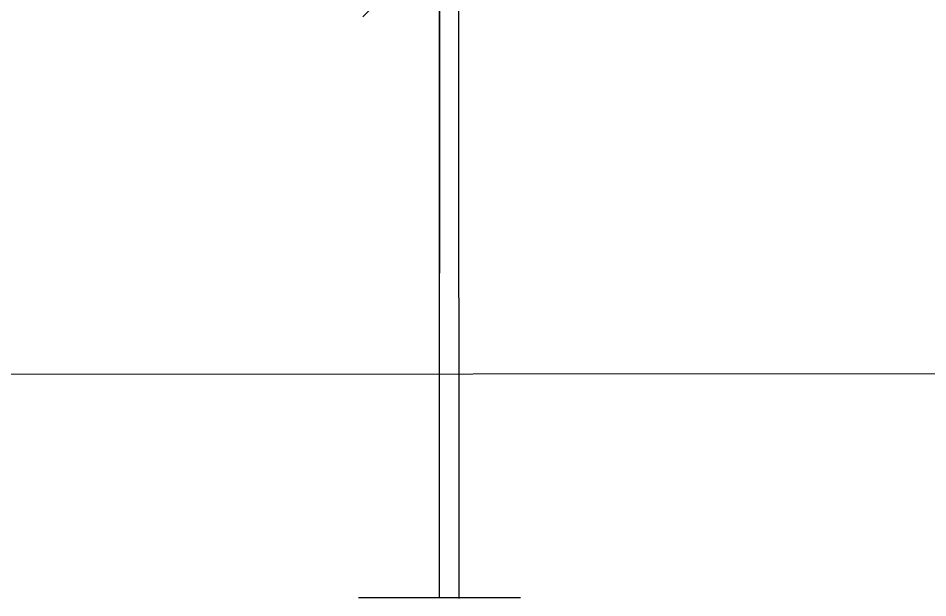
# Model space of a CAD drawing. Header units: millimetres. Extents: x 1401 to 56953, y -2645 to 12445.
# Drawn here: x 40759 to 40981.5, y 9245.5 to 9387.4 of the extents above; entities that cross this region are included whole.
import ezdxf

# ---------------------------------------------------------------- set-up
doc = ezdxf.new("R2010")
doc.units = ezdxf.units.MM
for name, color, linetype, lineweight in [('0-1', 7, 'Continuous', 9), ('A-ANNO-DIMS', 7, 'Continuous', 9), ('A-ANNO-DIMS-25', 7, 'Continuous', 9), ('A-WALL-PATT', 7, 'Continuous', 9), ('P-SANR-FIXT', 7, 'Continuous', 9), ('P-SANR-FIXT-IDEN', 7, 'Continuous', 9)]:
    doc.layers.add(name, color=color, linetype=linetype, lineweight=lineweight)
doc.styles.add('ISOCPEUR_2', font='isocpeur.ttf', dxfattribs={"width": 0.9, "height": 62.5})
doc.dimstyles.new('ISO-2_5_0_9К_БОЛЬШОЙ_1', dxfattribs={"dimscale": 304.8, "dimtxt": 62.248823, "dimasz": 0.123031, "dimexe": 0.098425, "dimexo": 0.246063, "dimgap": 0, "dimtad": 1, "dimdec": 0, "dimrnd": 10, "dimzin": 0, "dimdsep": 46, "dimtxsty": 'ISOCPEUR_2', "dimblk1": 'OBLIQUE', "dimblk2": 'OBLIQUE', "dimsah": 1, "dimcen": 0.09, "dimdle": 0.098425, "dimazin": 0, "dimtfac": 1, "dimtdec": 4, "dimtix": 1, "dimtmove": 0, "dimatfit": 3, "dimfxl": 1, "dimtvp": 1, "dimtolj": 1, "dimtzin": 0, "dimarcsym": 2})

# ---------------------------------------------------------------- blocks, each defined once
blk = doc.blocks.new('смеситель для раковины - Default-30615600-Развертка 01-1')
at = {"layer": '0-1'}
blk.add_line((11079.44, 9245.54), (11039.85, 9245.54), dxfattribs=at)
blk = doc.blocks.new('DIMBLOCK48-Развертка 01-1')
at = {"layer": 'A-ANNO-DIMS-25'}
for p, q in [((40562.66, 9175), (40562.66, 9436.45)), ((40862.1, 9325), (40862.1, 9436.45)), ((40562.66, 9406.45), (40862.1, 9406.45)), ((40562.66, 9406.45), (40562.66, 9175)), ((40862.1, 9406.45), (40862.1, 9325))]:
    blk.add_line(p, q, dxfattribs=at)
at = {"layer": 'A-ANNO-DIMS-25', "lineweight": 20}
for p, q in [((40562.66, 9406.45), (40581.41, 9425.2)), ((40862.1, 9406.45), (40880.85, 9425.2)), ((40562.66, 9406.45), (40543.91, 9387.7)), ((40862.1, 9406.45), (40843.35, 9387.7))]:
    blk.add_line(p, q, dxfattribs=at)
at = {"layer": 'A-ANNO-DIMS-25', "color": 0, "insert": (40653.12, 9488.11), "char_height": 62.5, "width": 142.2146, "attachment_point": 1, "line_spacing_factor": 1.149209, "style": 'ISOCPEUR_2'}
blk.add_mtext('300', dxfattribs=at)
blk = doc.blocks.new('_Oblique')
at = {"color": 0, "linetype": 'ByBlock', "lineweight": -2}
blk.add_line((-0.5, -0.5), (0.5, 0.5), dxfattribs=at)
blk = doc.blocks.new('DIMBLOCK49-Развертка 01-1')
at = {"layer": 'A-ANNO-DIMS-25'}
for p, q in [((40862.1, 9325), (40862.1, 9436.45)), ((41162.66, 9175), (41162.66, 9436.45)), ((40862.1, 9406.45), (41162.66, 9406.45)), ((40862.1, 9406.45), (40862.1, 9325)), ((41162.66, 9406.45), (41162.66, 9175))]:
    blk.add_line(p, q, dxfattribs=at)
at = {"layer": 'A-ANNO-DIMS-25', "lineweight": 20}
for p, q in [((40862.1, 9406.45), (40880.85, 9425.2)), ((41162.66, 9406.45), (41181.41, 9425.2)), ((40862.1, 9406.45), (40843.35, 9387.7)), ((41162.66, 9406.45), (41143.91, 9387.7))]:
    blk.add_line(p, q, dxfattribs=at)
at = {"layer": 'A-ANNO-DIMS-25', "color": 0, "insert": (40953.12, 9488.11), "char_height": 62.5, "width": 142.2146, "attachment_point": 1, "line_spacing_factor": 1.149209, "style": 'ISOCPEUR_2'}
blk.add_mtext('300', dxfattribs=at)

msp = doc.modelspace()

# ---------------------------------------------------------------- hatches: boundary and pattern name
at = {"layer": 'A-WALL-PATT'}
h = msp.add_hatch(dxfattribs=at)
h.set_pattern_fill('FP_18', color=256, style=0, pattern_type=2)
h.set_pattern_definition([(90.034, (41467.2, 8400.53), (-300, -0.18), []), (180.034, (41467.2, 8400.53), (0.18, -300), [])])
h.paths.add_polyline_path([(41131.4485, 8400), (41131.4699, 8400), (41131.4485, 8436.3899), (41254.4494, 8403.5092), (41254.4494, 10200), (40470.4495, 10200), (40470.4495, 8400.7726), (40601.9079, 8436.0794), (40601.9504, 8400), (41127.5141, 8400)])
h.paths.add_polyline_path([(40841.1702, 9193.661), (40841.3536, 9193.9386), (40841.4817, 9194.8787), (40841.715, 9195.0909), (40841.8927, 9195.3013), (40841.9094, 9195.708), (40842.5976, 9195.2073), (40842.959, 9195.4486), (40842.5976, 9196.0483), (40843.1442, 9196.1238), (40842.0171, 9198.9348), (40842.1114, 9207.1268), (40841.8745, 9207.1268), (40841.657, 9206.2284), (40841.4881, 9206.3267), (40841.3452, 9210.5426), (40841.0738, 9201.1557), (40840.9975, 9194.5834), (40841.1629, 9193.7001)])
h.paths.add_polyline_path([(40585.0086, 8500), (40562.6596, 8500), (40562.6596, 9100), (40839.165, 9100.0003), (40840.9386, 9190.6999), (40840.9507, 9191.142), (40840.9198, 9202.7357), (40841.5258, 9222.0086), (40842.2575, 9243.0556), (40841.969, 9242.1442), (40842.0861, 9244.8338), (40842.2991, 9245.0214), (40842.3021, 9245.5356), (40881.8935, 9245.2678), (40882.3454, 9230.7804), (40883.6755, 9182.3669), (40885.0311, 9100.0003), (41162.6596, 9100), (41162.6596, 8500), (40606.4495, 8500)])
h.paths.add_polyline_path([(40882.8092, 9183.5847), (40883.5397, 9187.3749), (40883.2828, 9186.2115), (40883.0121, 9184.7103)])
h.paths.add_polyline_path([(40882.9941, 9192.4467), (40883.404, 9193.6938), (40882.7383, 9209.2364), (40882.3036, 9208.3997), (40882.0122, 9204.7941), (40881.944, 9204.4899), (40881.8723, 9197.7366), (40881.6013, 9196.7209), (40882.0122, 9196.7209), (40881.8579, 9196.3903), (40882.1993, 9196.0727), (40882.2779, 9195.8002), (40882.5243, 9195.708), (40882.6704, 9195.1529), (40882.8605, 9194.8666), (40883.103, 9194.8666), (40883.0073, 9192.5887)])
h.paths.add_polyline_path([(40881.0518, 9196.1238), (40881.3107, 9196.5123), (40881.1874, 9196.3903), (40881.103, 9196.2244)])
h.paths.add_polyline_path([(40841.348, 9212.5134), (40841.8417, 9213.0268), (40841.3712, 9213.8711), (40841.3546, 9212.8977)])
h.paths.add_polyline_path([(40882.8425, 9212.5134), (40882.5497, 9213.2672), (40882.5467, 9212.9305), (40882.7774, 9212.5811)])
h.paths.add_polyline_path([(40882.4941, 9213.9027), (40882.8128, 9214.2488), (40882.5819, 9214.1847), (40882.4905, 9213.9701)])
h.paths.add_polyline_path([(40841.8013, 9214.5563), (40841.6296, 9214.7442), (40841.6987, 9214.5874)])
h.paths.add_polyline_path([(40841.8372, 9214.8485), (40841.6987, 9215.1516), (40841.3944, 9215.2244), (40841.413, 9214.9337), (40841.6987, 9214.8763)])
h.paths.add_polyline_path([(41060.5342, 9217.4458), (41048.6596, 9217.4458), (41048.6596, 9348.3761), (41060.5342, 9348.3761), (41060.5342, 9361.7022), (41061.0342, 9362.2022), (41067.5826, 9362.4917), (41067.8721, 9363.273), (41067.8721, 9372.852), (41066.4976, 9372.852), (41065.9976, 9373.352), (41065.9976, 9395.6425), (41066.4976, 9396.1425), (41071.3165, 9396.6528), (41076.1596, 9396.8181), (41084.4472, 9396.288), (41085.8217, 9396.1425), (41086.3217, 9395.6425), (41086.3217, 9373.352), (41085.8217, 9372.852), (41084.4472, 9372.852), (41084.7367, 9362.4917), (41085.4356, 9362.2022), (41091.2851, 9362.2022), (41091.7851, 9361.7022), (41091.7851, 9348.3761), (41103.6596, 9348.3761), (41103.6596, 9217.4458), (41084.9958, 9217.4458)])
h.paths.add_polyline_path([(40841.6452, 9239.7205), (40841.7372, 9243.73), (40841.6678, 9240.5006)])

# ---------------------------------------------------------------- linework, layer by layer
at = {"layer": 'P-SANR-FIXT-IDEN'}
msp.add_line((40862.0952, 9245.5357), (40862.0952, 9541.3748), dxfattribs=at)

# ---------------------------------------------------------------- block references
at = {"layer": 'P-SANR-FIXT'}
msp.add_blockref('смеситель для раковины - Default-30615600-Развертка 01-1', (29802.4495, 0), dxfattribs=at)

# ---------------------------------------------------------------- dimensions: what is measured, and where the dimension line sits
at = {"layer": 'A-ANNO-DIMS'}
for base, p1, p2, override, picture, middle in [((40862.0971, 9406.4529), (40562.6596, 9100), (40862.0971, 9250), {"dimpost": '<>', "dimfxl": 334.907176}, 'DIMBLOCK48-Развертка 01-1', (40712.3784, 9437.7029)), ((41162.6596, 9406.4529), (40862.0971, 9250), (41162.6596, 9100), {"dimpost": '<>', "dimfxl": 335.913406}, 'DIMBLOCK49-Развертка 01-1', (41012.3784, 9437.7029))]:
    dim = msp.add_linear_dim(base=base, p1=p1, p2=p2, dimstyle='ISO-2_5_0_9К_БОЛЬШОЙ_1', override=override, dxfattribs=at)
    dim.commit()
    dim.dimension.update_dxf_attribs({"geometry": picture, "text_midpoint": middle})

doc.saveas('drawing.dxf')
